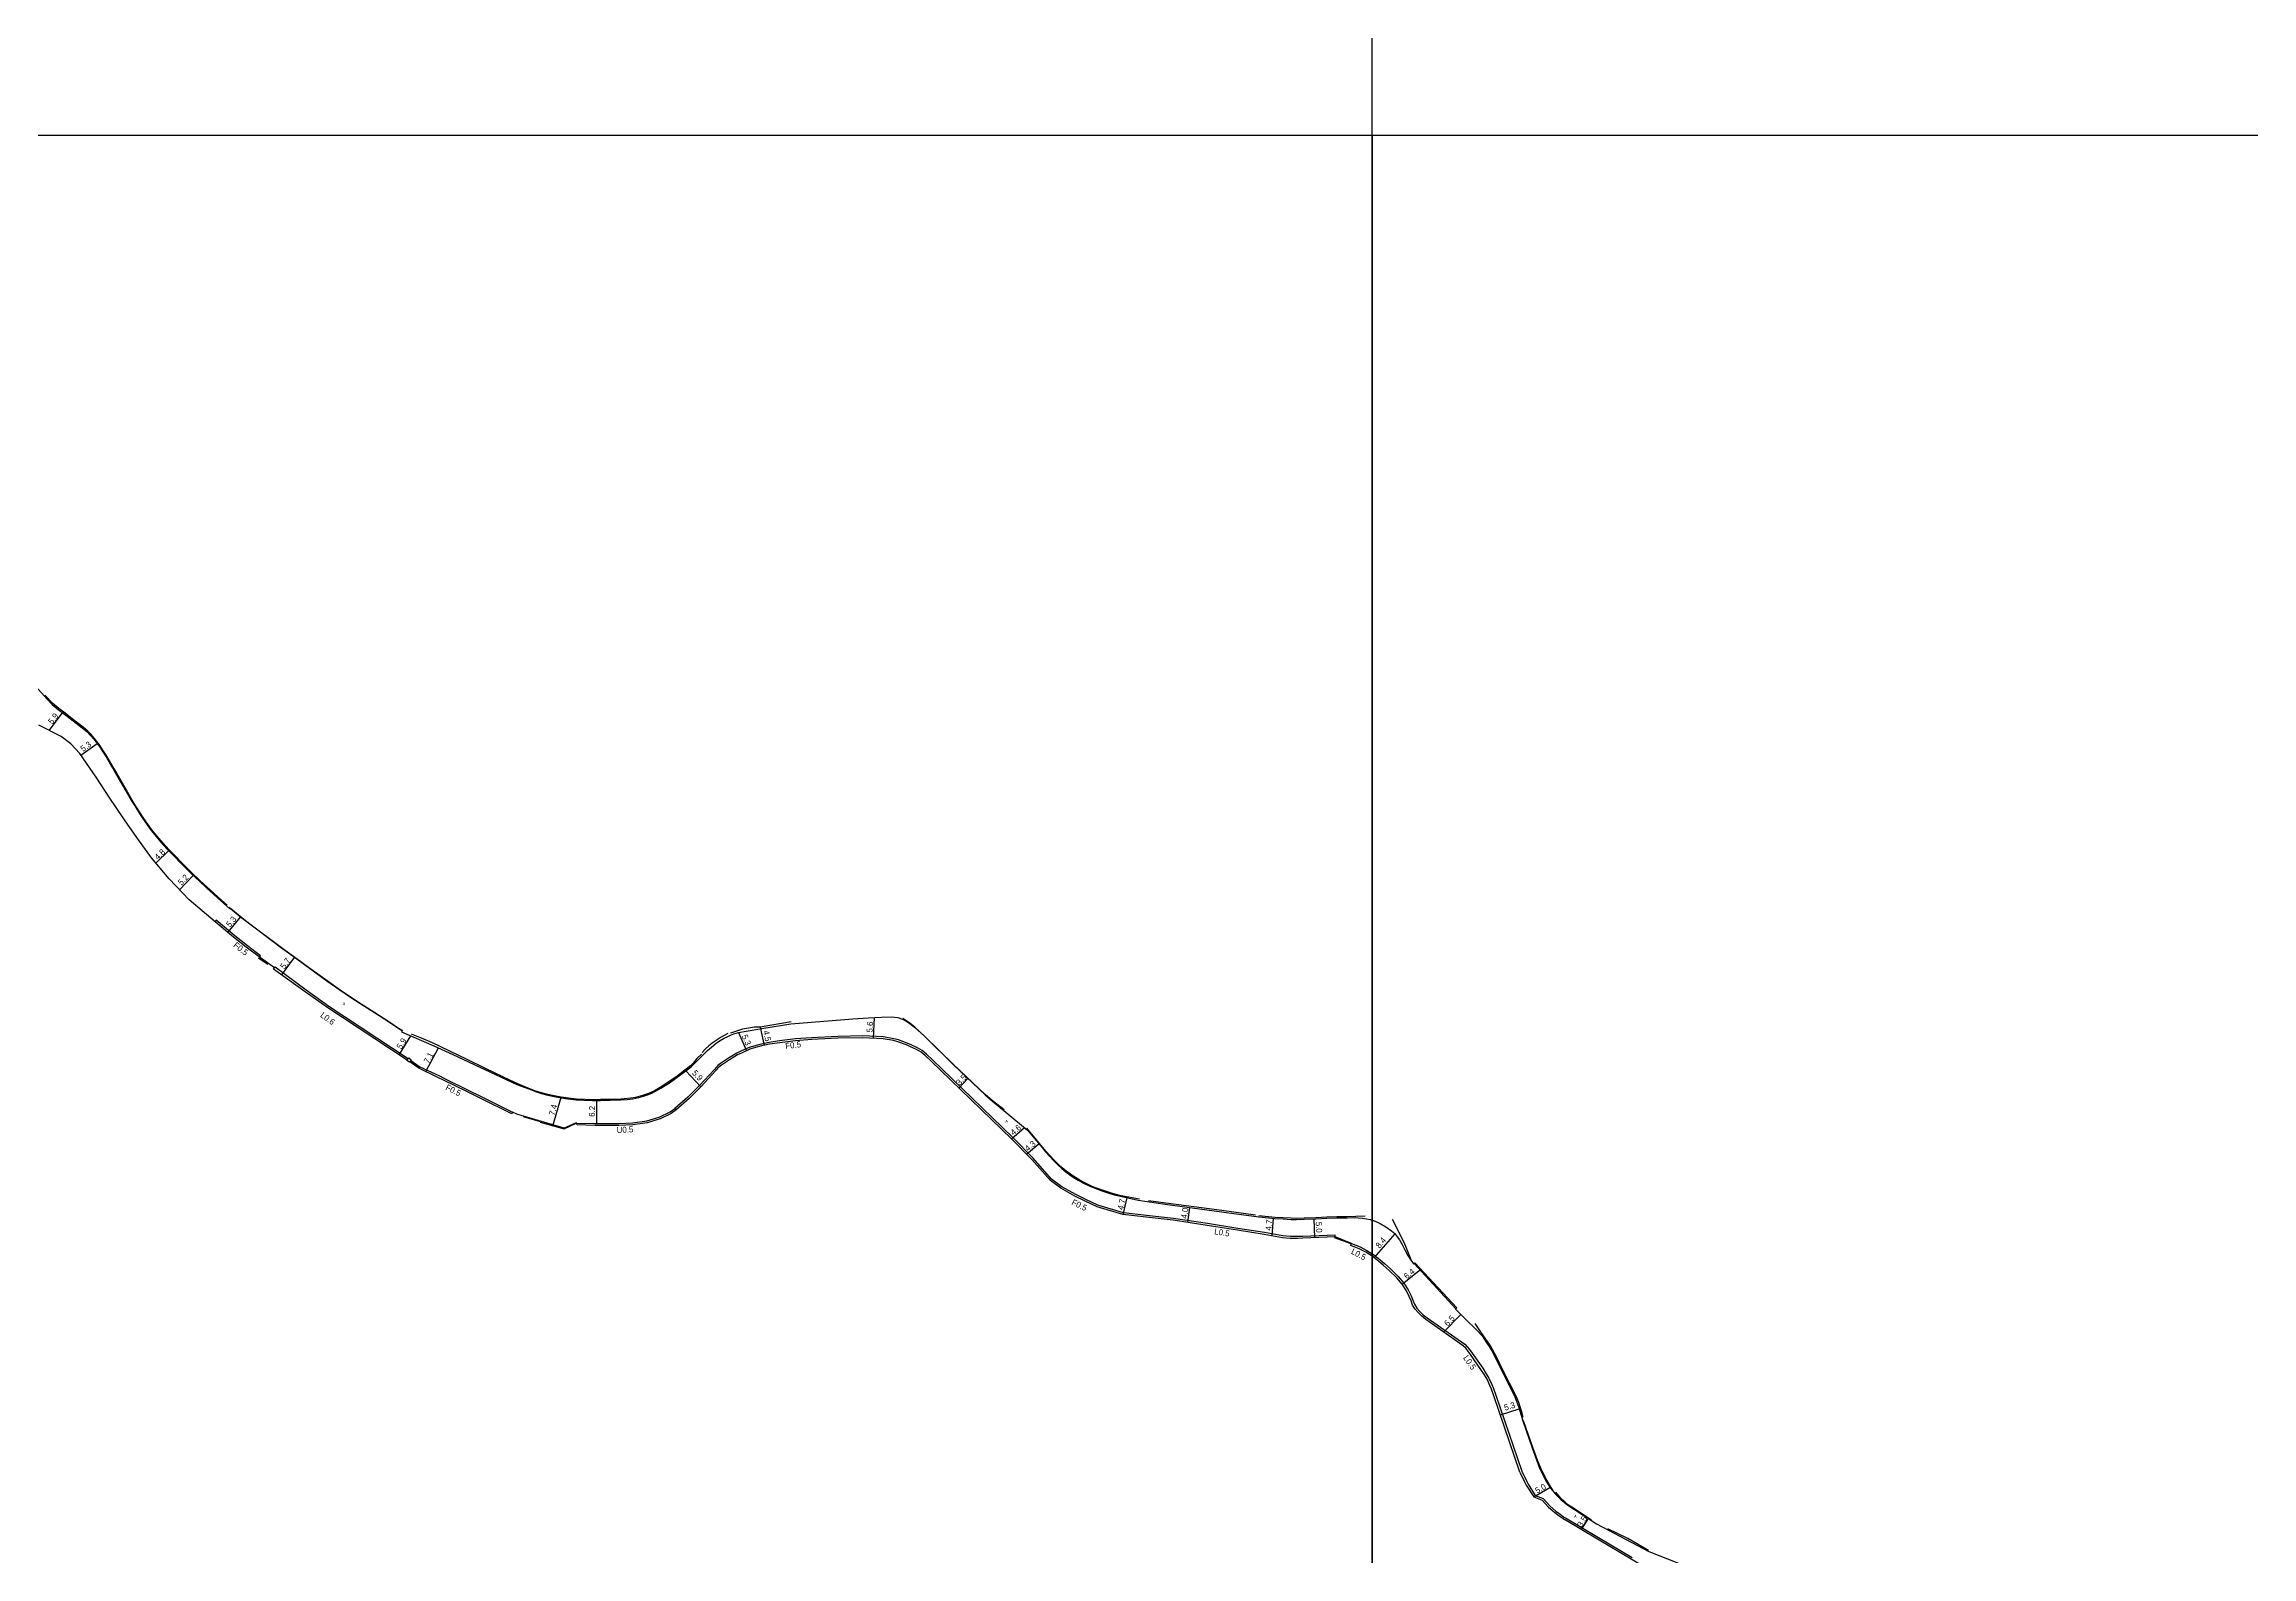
# Model space of a CAD drawing. Header units: metres. Extents: x -28000 to -24000, y -108000 to -105000.
# Drawn here: x -25153 to -24566, y -105978 to -105576 of the extents above; entities that cross this region are included whole.
import ezdxf

# ---------------------------------------------------------------- set-up
doc = ezdxf.new("R2010")
doc.units = ezdxf.units.M
doc.header["$LTSCALE"] = 2.5
for name, color, linetype in [('側溝・桝', 7, 'Continuous'), ('図郭', 7, 'Continuous'), ('幅員', 7, 'Continuous'), ('歩道・分離帯・安全施設', 7, 'Continuous'), ('舗装', 7, 'Continuous'), ('道路', 7, 'Continuous')]:
    doc.layers.add(name, color=color, linetype=linetype)
doc.styles.get("Standard").update_dxf_attribs({"font": ''})
doc.styles.add('YOKO_DECO', font='')
doc.styles.get('Standard').set_extended_font_data('@MS PGothic')
doc.styles.get('YOKO_DECO').set_extended_font_data('MS PGothic')

msp = doc.modelspace()

# ---------------------------------------------------------------- linework, layer by layer
at = {"layer": '側溝・桝'}
for points in [[(-25096.06, -105818.76), (-25095.77, -105818.38), (-25099.28, -105815.67), (-25102.66, -105813.05), (-25107.57, -105808.91), (-25107.89, -105809.3)], [(-25092.11, -105821.6), (-25091.87, -105821.27), (-25083.61, -105827.38), (-25077.65, -105831.76), (-25056.46, -105845.68)], [(-24866.25, -105887.22), (-24866.19, -105886.72), (-24872.97, -105884.69), (-24876.16, -105883.22), (-24878.87, -105881.86), (-24882.56, -105879.8), (-24885.28, -105877.76), (-24890.21, -105872.23), (-24895.59, -105866.71), (-24914.54, -105848.43), (-24916.93, -105846.12), (-24918.6, -105844.53), (-24919.77, -105843.58), (-24921.01, -105842.84), (-24922.63, -105842.09), (-24923.71, -105841.61), (-24926.03, -105840.74), (-24927.29, -105840.42), (-24930.03, -105839.94), (-24935.48, -105839.7), (-24942.17, -105839.82), (-24949.15, -105840.17), (-24953.47, -105840.45), (-24957.73, -105840.99), (-24960.42, -105841.42), (-24962.94, -105841.95), (-24965.77, -105842.77), (-24967.8, -105843.69), (-24969.07, -105844.31), (-24971.29, -105845.61), (-24973.42, -105847.03), (-24974.06, -105847.59), (-24975.02, -105848.58), (-24978.95, -105852.91), (-24982.08, -105856), (-24985.52, -105858.95)], [(-25055.81, -105846.19), (-25053.39, -105847.88), (-25048.36, -105850.25), (-25046.87, -105850.97), (-25040.68, -105854.05), (-25036.94, -105855.85), (-25028.73, -105859.99)], [(-25011.76, -105862.94), (-25011.63, -105862.88), (-25006.82, -105863.02), (-25004.18, -105862.98), (-25000.43, -105863.01), (-24996.77, -105862.82), (-24992.98, -105862.3), (-24989.67, -105861.27), (-24986.78, -105859.87), (-24985.52, -105858.95), (-24985.2, -105859.33)], [(-24809.85, -105893.15), (-24809.87, -105892.65), (-24818.44, -105893.03), (-24819.9, -105893.06), (-24821.75, -105893.08), (-24823.75, -105892.88), (-24828.68, -105891.99), (-24835.76, -105890.89), (-24843.82, -105889.61), (-24852.88, -105888.25), (-24860.05, -105887.44), (-24866.19, -105886.72)], [(-24805.67, -105895.41), (-24805.46, -105894.89), (-24803.2, -105895.83), (-24801.44, -105896.77), (-24800, -105897.62)], [(-24800, -105897.62), (-24799.94, -105897.65), (-24798.42, -105898.8), (-24796.7, -105900.21), (-24795.08, -105901.68), (-24793.06, -105903.71), (-24791.6, -105905.44), (-24790.38, -105907.25), (-24789.61, -105908.83), (-24789.14, -105910), (-24788.74, -105911.07), (-24788.14, -105912.08), (-24787.29, -105912.99), (-24786.42, -105913.86), (-24785.36, -105914.65), (-24775.38, -105921.71), (-24774.68, -105922.38), (-24774.1, -105923.11), (-24773.37, -105924.13), (-24770.58, -105928.1), (-24769.63, -105929.6), (-24768.95, -105930.77), (-24768.18, -105932.44), (-24767.71, -105933.53), (-24767.08, -105935.27), (-24760.19, -105955.52)], [(-24760.19, -105955.52), (-24758.85, -105958.27), (-24758.5, -105958.96), (-24756.65, -105961.92), (-24754.51, -105962.78), (-24752.74, -105964.73), (-24751.09, -105966.11), (-24749.99, -105966.95), (-24748.96, -105967.68), (-24748.58, -105967.9), (-24739.75, -105973.14), (-24730.84, -105978.44)]]:
    msp.add_lwpolyline(points, dxfattribs=at)
msp.add_lwpolyline([(-25056.83, -105846.18), (-25056.34, -105845.51), (-25055.67, -105846), (-25056.16, -105846.67)], close=True, dxfattribs=at)
at = {"layer": '図郭'}
for points in [[(-25600, -105600), (-24800, -105600), (-24800, -105000), (-25600, -105000)], [(-25600, -105600), (-24800, -105600), (-24800, -106200), (-25600, -106200)], [(-24800, -105600), (-24000, -105600), (-24000, -106200), (-24800, -106200)]]:
    msp.add_lwpolyline(points, close=True, dxfattribs=at)
at = {"layer": '幅員'}
for points in [[(-25151.99, -105758.39), (-25148.44, -105753.72)], [(-25143.6, -105765.01), (-25139.27, -105761.87)], [(-25123.62, -105793.69), (-25120.19, -105790.39)], [(-25117.31, -105800.77), (-25113.67, -105797)], [(-25104.5, -105812.16), (-25101.1, -105808.06)], [(-25090.16, -105823.48), (-25086.75, -105818.85)], [(-24932.69, -105840.32), (-24932.43, -105834.75)], [(-25058.88, -105844.73), (-25055.76, -105839.67)], [(-24968.64, -105838.8), (-24966.46, -105843.63)], [(-24962.83, -105837.32), (-24961.79, -105842.22)], [(-25051.84, -105849.15), (-25048.42, -105842.88)], [(-24982.63, -105848.97), (-24978.59, -105853.25)], [(-24909.97, -105853.54), (-24907.56, -105851.01)], [(-25017.93, -105863.32), (-25015.82, -105855.99)], [(-25006.28, -105863.01), (-25006.32, -105856.85)], [(-24895.94, -105867.1), (-24892.52, -105864.08)], [(-24891.98, -105871.14), (-24888.68, -105868.37)], [(-24866.26, -105887.31), (-24865.22, -105882.69)], [(-24849.07, -105889.32), (-24848.54, -105885.35)], [(-24826.61, -105892.87), (-24826.22, -105888.2)], [(-24815.55, -105888.35), (-24815.32, -105893.39)], [(-24799.43, -105898.74), (-24793.9, -105892.38)], [(-24792.04, -105905.77), (-24787.09, -105901.72)], [(-24780.95, -105918.45), (-24776.45, -105913.77)], [(-24765.88, -105940.51), (-24760.86, -105938.94)], [(-24744.26, -105971.04), (-24742.4, -105968.11)]]:
    msp.add_lwpolyline(points, dxfattribs=at)
at = {"layer": '幅員', "flags": 128}
msp.add_lwpolyline([(-24756.97, -105962.32), (-24752.71, -105959.79)], dxfattribs=at)
at = {"layer": '歩道・分離帯・安全施設'}
for points in [[(-25104.65, -105804.89), (-25106.95, -105802.82), (-25108.24, -105801.69), (-25110.02, -105800.11), (-25111.89, -105798.36), (-25114.03, -105796.29), (-25116.78, -105793.53), (-25118.57, -105791.69), (-25120.14, -105790.06), (-25121.66, -105788.44), (-25123.39, -105786.47), (-25124.69, -105784.83), (-25125.77, -105783.36), (-25127, -105781.58), (-25127.83, -105780.33), (-25129.1, -105778.3), (-25129.91, -105776.96), (-25130.77, -105775.51), (-25132.88, -105771.84), (-25134.3, -105769.37), (-25135.58, -105767.11), (-25136.7, -105765.24), (-25137.55, -105763.89), (-25138.48, -105762.52), (-25139.36, -105761.31), (-25139.94, -105760.58), (-25140.82, -105759.52), (-25141.76, -105758.57), (-25143.02, -105757.51), (-25145.47, -105755.63), (-25147.76, -105753.8), (-25149.46, -105752.53), (-25151.01, -105751.26), (-25153.21, -105748.99)], [(-25058.15, -105838.33), (-25061.49, -105836.11), (-25065.45, -105833.54), (-25069.1, -105831.22), (-25072.1, -105829.25), (-25074.7, -105827.47), (-25078.1, -105825.08), (-25083.07, -105821.51), (-25086.15, -105819.29), (-25090.23, -105816.29), (-25092.79, -105814.39), (-25096.19, -105811.82), (-25098.66, -105809.98), (-25100.72, -105808.38), (-25104.22, -105805.48)], [(-25096.3, -105818.91), (-25093.82, -105820.58)], [(-24954.6, -105835.9), (-24962.83, -105837.32), (-24964.34, -105837.37), (-24967.53, -105837.86), (-24970.76, -105838.94)], [(-24897.95, -105859.32), (-24900.99, -105856.95), (-24902.96, -105855.29), (-24911.27, -105847.38), (-24919.07, -105839.73), (-24921.69, -105837.36), (-24923, -105836.33), (-24923.8, -105835.77), (-24924.91, -105835.09)], [(-24978.46, -105844.55), (-24979.7, -105845.73), (-24980.68, -105846.9), (-24981.39, -105847.68), (-24982.87, -105848.79), (-24984.93, -105850.35), (-24987.15, -105851.88), (-24989.44, -105853.38), (-24990.98, -105854.26), (-24992.56, -105855), (-24994.11, -105855.57), (-24996.05, -105856.06), (-24997.38, -105856.27), (-24999.05, -105856.45), (-24999.93, -105856.48), (-25002.82, -105856.58), (-25005.36, -105856.63), (-25007.39, -105856.67), (-25009.46, -105856.62), (-25011.74, -105856.49), (-25013.84, -105856.26), (-25015.82, -105855.99), (-25017.68, -105855.65), (-25019.34, -105855.26), (-25021, -105854.82), (-25021.9, -105854.56), (-25022.61, -105854.35), (-25024.57, -105853.59), (-25026.06, -105852.99), (-25028.11, -105852.05), (-25031.29, -105850.56), (-25035.89, -105848.34), (-25040.99, -105845.89), (-25045.26, -105843.82), (-25047.96, -105842.53), (-25050.07, -105841.53), (-25052.96, -105840.24), (-25055.62, -105839.23)], [(-24971.44, -105839.02), (-24972.44, -105839.58), (-24973.19, -105839.99), (-24974.54, -105840.86), (-24975.65, -105841.65), (-24976.54, -105842.36), (-24977.35, -105843.15), (-24978.29, -105844.09)], [(-25025.88, -105861.12), (-25021.42, -105862.44)], [(-25021.37, -105862.66), (-25014.99, -105864.37)], [(-25014.95, -105864.39), (-25011.84, -105862.87)], [(-24861.89, -105883.12), (-24864.87, -105882.61), (-24866.78, -105882.23), (-24868.51, -105881.8), (-24869.64, -105881.46), (-24872.06, -105880.66), (-24873.84, -105880), (-24875.03, -105879.49), (-24876.81, -105878.6), (-24878.07, -105877.91), (-24879.39, -105877.11), (-24880.31, -105876.5), (-24881.41, -105875.69), (-24882.45, -105874.8), (-24883.54, -105873.81), (-24884.59, -105872.77), (-24885.7, -105871.57), (-24886.75, -105870.39), (-24887.7, -105869.26), (-24890.12, -105866.36), (-24891.86, -105864.26)], [(-24831.04, -105887.38), (-24839.96, -105886.17), (-24854.93, -105884.18), (-24859.5, -105883.52)], [(-24801.89, -105887.64), (-24806.8, -105887.78), (-24809.39, -105887.83), (-24812.04, -105887.92), (-24814.96, -105888.06), (-24818.12, -105888.2), (-24820.13, -105888.23), (-24821.52, -105888.21), (-24823.65, -105888.11), (-24825.84, -105887.96), (-24827.56, -105887.82), (-24830.14, -105887.57)], [(-24789.45, -105899.71), (-24791.43, -105894.85), (-24794.62, -105888.54)], [(-24805.4, -105895.06), (-24805.59, -105894.98), (-24810.01, -105893.4)], [(-24777.73, -105912.27), (-24788.86, -105900.26)], [(-24759.86, -105941.14), (-24760.12, -105940.07), (-24760.5, -105938.61), (-24760.98, -105937.18), (-24761.71, -105935.51), (-24763.49, -105932.03), (-24765.66, -105927.75), (-24766.69, -105925.59), (-24767.34, -105924.25), (-24767.86, -105923.28), (-24768.55, -105922.14), (-24769.31, -105920.99), (-24770.96, -105918.61), (-24772.6, -105916.19)], [(-24751.95, -105960.53), (-24752.64, -105959.41), (-24753.86, -105957.29), (-24755.11, -105954.71), (-24755.99, -105952.59), (-24757.24, -105949.19), (-24759.7, -105942.08)], [(-24741.6, -105968.49), (-24745.12, -105966.21), (-24746.44, -105965.37), (-24747.77, -105964.49), (-24748.76, -105963.67), (-24749.5, -105963), (-24750.24, -105962.17), (-24751.12, -105961.03)], [(-24726.49, -105976.59), (-24731.98, -105973.44), (-24737.29, -105970.79)]]:
    msp.add_lwpolyline(points, dxfattribs=at)
at = {"layer": '道路'}
for points in [[(-25155.66, -105746.67), (-25152.58, -105750.08), (-25151.25, -105751.49), (-25149.62, -105752.83), (-25147.97, -105754.08), (-25145.62, -105755.89), (-25143.2, -105757.7), (-25141.94, -105758.77), (-25141, -105759.71), (-25140.12, -105760.77), (-25139.54, -105761.51), (-25138.66, -105762.72), (-25137.73, -105764.08), (-25136.87, -105765.44), (-25135.75, -105767.3), (-25134.47, -105769.56), (-25133.06, -105772.04), (-25130.95, -105775.7), (-25130.08, -105777.15), (-25129.27, -105778.5), (-25128, -105780.53), (-25127.18, -105781.78), (-25125.94, -105783.55), (-25124.86, -105785.02), (-25123.57, -105786.66), (-25121.84, -105788.64), (-25120.32, -105790.25), (-25118.75, -105791.88), (-25116.96, -105793.72), (-25114.21, -105796.48), (-25112.06, -105798.55), (-25110.2, -105800.31), (-25108.42, -105801.88), (-25107.13, -105803.01), (-25103.97, -105805.86), (-25103.81, -105805.69)], [(-25092.33, -105821.93), (-25092.11, -105821.6), (-25095.82, -105818.94), (-25099.59, -105816.07), (-25102.97, -105813.44), (-25107.89, -105809.3), (-25114.75, -105803.46), (-25120.1, -105797.86), (-25124.83, -105792.26), (-25128.7, -105786.93), (-25132.01, -105782.19), (-25136.07, -105776.13), (-25139.33, -105771.09), (-25143.9, -105764.57), (-25146.27, -105761.99), (-25148.84, -105759.99), (-25154.78, -105756.97)], [(-25103.81, -105805.69), (-25100.66, -105808.27), (-25098.59, -105809.88), (-25096.13, -105811.76), (-25092.68, -105814.3), (-25090.16, -105816.2), (-25086.07, -105819.2), (-25082.98, -105821.43), (-25078.04, -105824.97), (-25074.62, -105827.38), (-25071.91, -105829.23), (-25069.01, -105831.12), (-25065.61, -105833.29), (-25061.38, -105836.03), (-25059.05, -105837.58), (-25058.12, -105838.19)], [(-25056.09, -105846.58), (-25056.16, -105846.67), (-25056.83, -105846.18), (-25056.77, -105846.11), (-25078.18, -105832.07), (-25083.95, -105827.92), (-25092.33, -105821.93)], [(-25058.12, -105838.19), (-25058.28, -105838.58), (-25049.66, -105842.3), (-25044.61, -105844.65), (-25027.58, -105852.58), (-25024.38, -105853.8), (-25022.63, -105854.47), (-25021.03, -105854.97), (-25019.35, -105855.41), (-25017.67, -105855.8), (-25015.76, -105856.17), (-25014.02, -105856.43), (-25011.76, -105856.67), (-25009.75, -105856.79), (-25007.44, -105856.86), (-25005.34, -105856.84), (-25002.78, -105856.79), (-24999.92, -105856.71), (-24998.2, -105856.58), (-24996.72, -105856.4), (-24995.13, -105856.09), (-24993.85, -105855.74), (-24992.79, -105855.36), (-24991.66, -105854.89), (-24989.29, -105853.61), (-24986.98, -105852.12), (-24982.63, -105848.97), (-24981.24, -105847.89), (-24978.66, -105845.37), (-24976.84, -105843.56), (-24975.83, -105842.64), (-24975.19, -105842.11), (-24974.42, -105841.53), (-24973.45, -105840.87), (-24972.41, -105840.27), (-24971.47, -105839.81), (-24970.71, -105839.49), (-24969.84, -105839.16), (-24968.64, -105838.8), (-24966.53, -105838.41), (-24962.36, -105837.73), (-24954.65, -105836.5), (-24938.17, -105835.1), (-24934.11, -105834.84), (-24930.52, -105834.65), (-24927.94, -105834.64), (-24926.2, -105834.82), (-24924.97, -105835.18), (-24923.84, -105835.82), (-24923.04, -105836.38), (-24921.73, -105837.42), (-24919.11, -105839.79), (-24911.31, -105847.44), (-24903.01, -105855.34), (-24901.05, -105857.03), (-24897.44, -105859.98), (-24891.67, -105864.79), (-24890.26, -105866.48), (-24887.84, -105869.38), (-24886.89, -105870.52), (-24885.84, -105871.69), (-24884.73, -105872.89), (-24883.68, -105873.94), (-24882.59, -105874.93), (-24881.55, -105875.82), (-24880.45, -105876.63), (-24879.53, -105877.24), (-24878.21, -105878.04), (-24876.95, -105878.73), (-24875.16, -105879.62), (-24873.98, -105880.12), (-24872.2, -105880.79), (-24869.77, -105881.59), (-24868.65, -105881.93), (-24866.92, -105882.35), (-24865, -105882.74), (-24862.22, -105883.36), (-24855.07, -105884.48), (-24840.1, -105886.47), (-24830.15, -105887.83), (-24827.58, -105888.08), (-24825.86, -105888.23), (-24823.67, -105888.37), (-24821.54, -105888.48), (-24820.15, -105888.5), (-24818.13, -105888.47), (-24814.97, -105888.33), (-24812.05, -105888.18), (-24809.4, -105888.1), (-24806.58, -105888.04), (-24805.06, -105887.98), (-24803.7, -105888.08), (-24802.6, -105888.17), (-24801.54, -105888.31), (-24800.56, -105888.51), (-24800, -105888.71)], [(-24809.85, -105893.15), (-24818.42, -105893.53), (-24819.89, -105893.56), (-24821.78, -105893.58), (-24823.82, -105893.37), (-24828.76, -105892.48), (-24835.84, -105891.38), (-24843.9, -105890.1), (-24852.95, -105888.74), (-24860.11, -105887.94), (-24866.3, -105887.21), (-24873.16, -105885.16), (-24876.38, -105883.68), (-24879.1, -105882.31), (-24882.84, -105880.22), (-24885.62, -105878.13), (-24890.58, -105872.57), (-24895.94, -105867.1), (-24914.89, -105848.79), (-24917.27, -105846.48), (-24918.92, -105844.91), (-24920.04, -105844.03), (-24921.24, -105843.28), (-24922.83, -105842.55), (-24923.9, -105842.07), (-24926.18, -105841.22), (-24927.4, -105840.91), (-24930.09, -105840.44), (-24935.49, -105840.2), (-24942.15, -105840.32), (-24949.11, -105840.67), (-24953.4, -105840.98), (-24957.63, -105841.5), (-24960.34, -105841.91), (-24962.82, -105842.44), (-24965.59, -105843.24), (-24967.59, -105844.14), (-24968.83, -105844.75), (-24971.02, -105846.04), (-24973.11, -105847.42), (-24973.71, -105847.95), (-24974.66, -105848.92), (-24978.59, -105853.25), (-24981.72, -105856.37), (-24985.2, -105859.33), (-24986.52, -105860.3), (-24989.48, -105861.74), (-24992.87, -105862.79), (-24996.72, -105863.32), (-25000.42, -105863.51), (-25004.17, -105863.48), (-25006.83, -105863.52), (-25011.51, -105863.36)], [(-25011.51, -105863.36), (-25011.82, -105862.82), (-25014.97, -105864.18), (-25026.43, -105860.86), (-25027.58, -105860.54), (-25028.73, -105859.99), (-25028.91, -105860.38), (-25037.15, -105856.29), (-25040.9, -105854.5), (-25047.08, -105851.41), (-25048.57, -105850.7), (-25053.67, -105848.29), (-25056.09, -105846.58)], [(-24800, -105888.71), (-24799.17, -105889), (-24797.86, -105889.63), (-24796.32, -105890.49), (-24794.83, -105891.57), (-24794, -105892.29), (-24793.31, -105893.15), (-24792.74, -105893.97), (-24792.02, -105895.16), (-24791.25, -105896.73), (-24790.54, -105898.07), (-24789.69, -105899.36), (-24788.96, -105900.33), (-24788.63, -105900.05)], [(-24805.67, -105895.41), (-24805.46, -105894.89), (-24809.85, -105893.15)], [(-24800, -105898.3), (-24800.25, -105898.11), (-24801.71, -105897.25), (-24803.44, -105896.33), (-24805.67, -105895.41)], [(-24760.7, -105955.74), (-24767.6, -105935.46), (-24768.23, -105933.69), (-24768.69, -105932.66), (-24769.44, -105931.03), (-24770.11, -105929.88), (-24771.04, -105928.4), (-24773.82, -105924.45), (-24774.53, -105923.46), (-24775.09, -105922.78), (-24775.75, -105922.12), (-24785.69, -105915.1), (-24786.78, -105914.28), (-24787.69, -105913.38), (-24788.58, -105912.42), (-24789.24, -105911.31), (-24789.65, -105910.2), (-24790.12, -105909.05), (-24790.86, -105907.53), (-24792.04, -105905.77), (-24793.47, -105904.08), (-24795.46, -105902.08), (-24797.06, -105900.63), (-24798.76, -105899.24), (-24800, -105898.3)], [(-24788.63, -105900.05), (-24777.5, -105912.06)], [(-24777.5, -105912.06), (-24777.85, -105912.42), (-24776.6, -105913.62), (-24775.26, -105914.91), (-24772.12, -105917.93), (-24770.77, -105919.5), (-24769.63, -105921.15), (-24768.87, -105922.29), (-24768.18, -105923.43), (-24767.65, -105924.4), (-24767, -105925.75), (-24765.97, -105927.9), (-24763.78, -105932.07), (-24762.08, -105935.71), (-24760.97, -105938.58), (-24759.8, -105942.32), (-24757.46, -105949.28), (-24756.25, -105952.5)], [(-24756.25, -105952.5), (-24755.46, -105954.72), (-24754.69, -105956.29), (-24753.85, -105957.87), (-24752.65, -105959.89), (-24752.02, -105960.66), (-24751.29, -105961.54), (-24749.83, -105963.04), (-24747.92, -105964.56), (-24740.29, -105969.47), (-24735.59, -105971.98), (-24726.37, -105976.83), (-24718.96, -105979.81), (-24716.61, -105980.98), (-24715.63, -105981.64), (-24714.97, -105982.15), (-24714.66, -105982.44), (-24714.43, -105982.72), (-24714.24, -105983.01), (-24713.92, -105983.56)], [(-24760.71, -105955.71), (-24759.35, -105958.51), (-24758.98, -105959.23), (-24756.97, -105962.32), (-24754.8, -105963.19), (-24753.08, -105965.08), (-24751.4, -105966.49), (-24750.28, -105967.34), (-24749.22, -105968.09), (-24748.83, -105968.32)], [(-24718.61, -105986.64), (-24719.81, -105985.76), (-24722.35, -105984.11), (-24731.09, -105978.86), (-24740, -105973.57), (-24748.83, -105968.32)]]:
    msp.add_lwpolyline(points, dxfattribs=at)

# ---------------------------------------------------------------- texts
at = {"layer": '側溝・桝'}
for s, rotation, p in [('F0.5', 322, (-25103.17, -105815.84)), ('L0.6', 324, (-25080.03, -105834.49)), ('F0.5', 7, (-24956.05, -105843.18)), ('F0.5', 333, (-25046.73, -105853.91)), ('U0.5', 3, (-25000.97, -105865.54)), ('F0.5', 334, (-24880.14, -105884.48)), ('L0.5', 351, (-24842.09, -105892.45)), ('L0.5', 332, (-24805.76, -105897.53)), ('L0.5', 305, (-24775.88, -105925.37))]:
    msp.add_text(s, height=1.6, rotation=rotation, dxfattribs=at).set_placement(p)
at = {"layer": '幅員'}
for s, rotation, p in [('5.9', 53, (-25151.18, -105756.9)), ('5.3', 36, (-25142.98, -105764.16)), ('4.8', 44, (-25123.08, -105792.95)), ('5.2', 46, (-25116.81, -105799.74)), ('5.3', 50, (-25103.91, -105810.92)), ('5.7', 54, (-25089.4, -105822.02)), ('5.6', 87, (-24932.95, -105838.81)), ('5.9', 58, (-25058.35, -105843.37)), ('5.3', 294, (-24967.81, -105839.76)), ('4.5', 282, (-24962.07, -105838.42)), ('7.1', 61, (-25051.06, -105847.18)), ('5.9', 313, (-24981.09, -105849.68)), ('3.5', 46, (-24909.74, -105852.99)), ('7.4', 75, (-25017.55, -105860.97)), ('6.2', 90, (-25006.77, -105861.2)), ('4.6', 41, (-24895.41, -105866.23)), ('4.3', 40, (-24891.58, -105870.52)), ('4.7', 77, (-24866.24, -105886.1)), ('4.0', 82, (-24849.29, -105888.38)), ('4.7', 85, (-24826.83, -105891.53)), ('5.0', 273, (-24815.03, -105889.18)), ('8.4', 49, (-24798.04, -105896.34)), ('6.4', 39, (-24790.76, -105904.49)), ('6.5', 46, (-24779.88, -105917.06)), ('5.3', 17, (-24764.6, -105939.4)), ('5.0', 29.78463, (-24756.08, -105961.52)), ('3.5', 57.66101, (-24744.23, -105970.52))]:
    msp.add_text(s, height=1.6, rotation=rotation, dxfattribs=at).set_placement(p)
at = {"layer": '舗装', "style": 'YOKO_DECO'}
for p in [(-25073.94, -105831.46, 224.37), (-24897.61, -105862.78, 221.77), (-24746.28, -105967.93, 212.23)]:
    msp.add_text('A', height=0.75, dxfattribs=at).set_placement(p)

doc.saveas('drawing.dxf')
